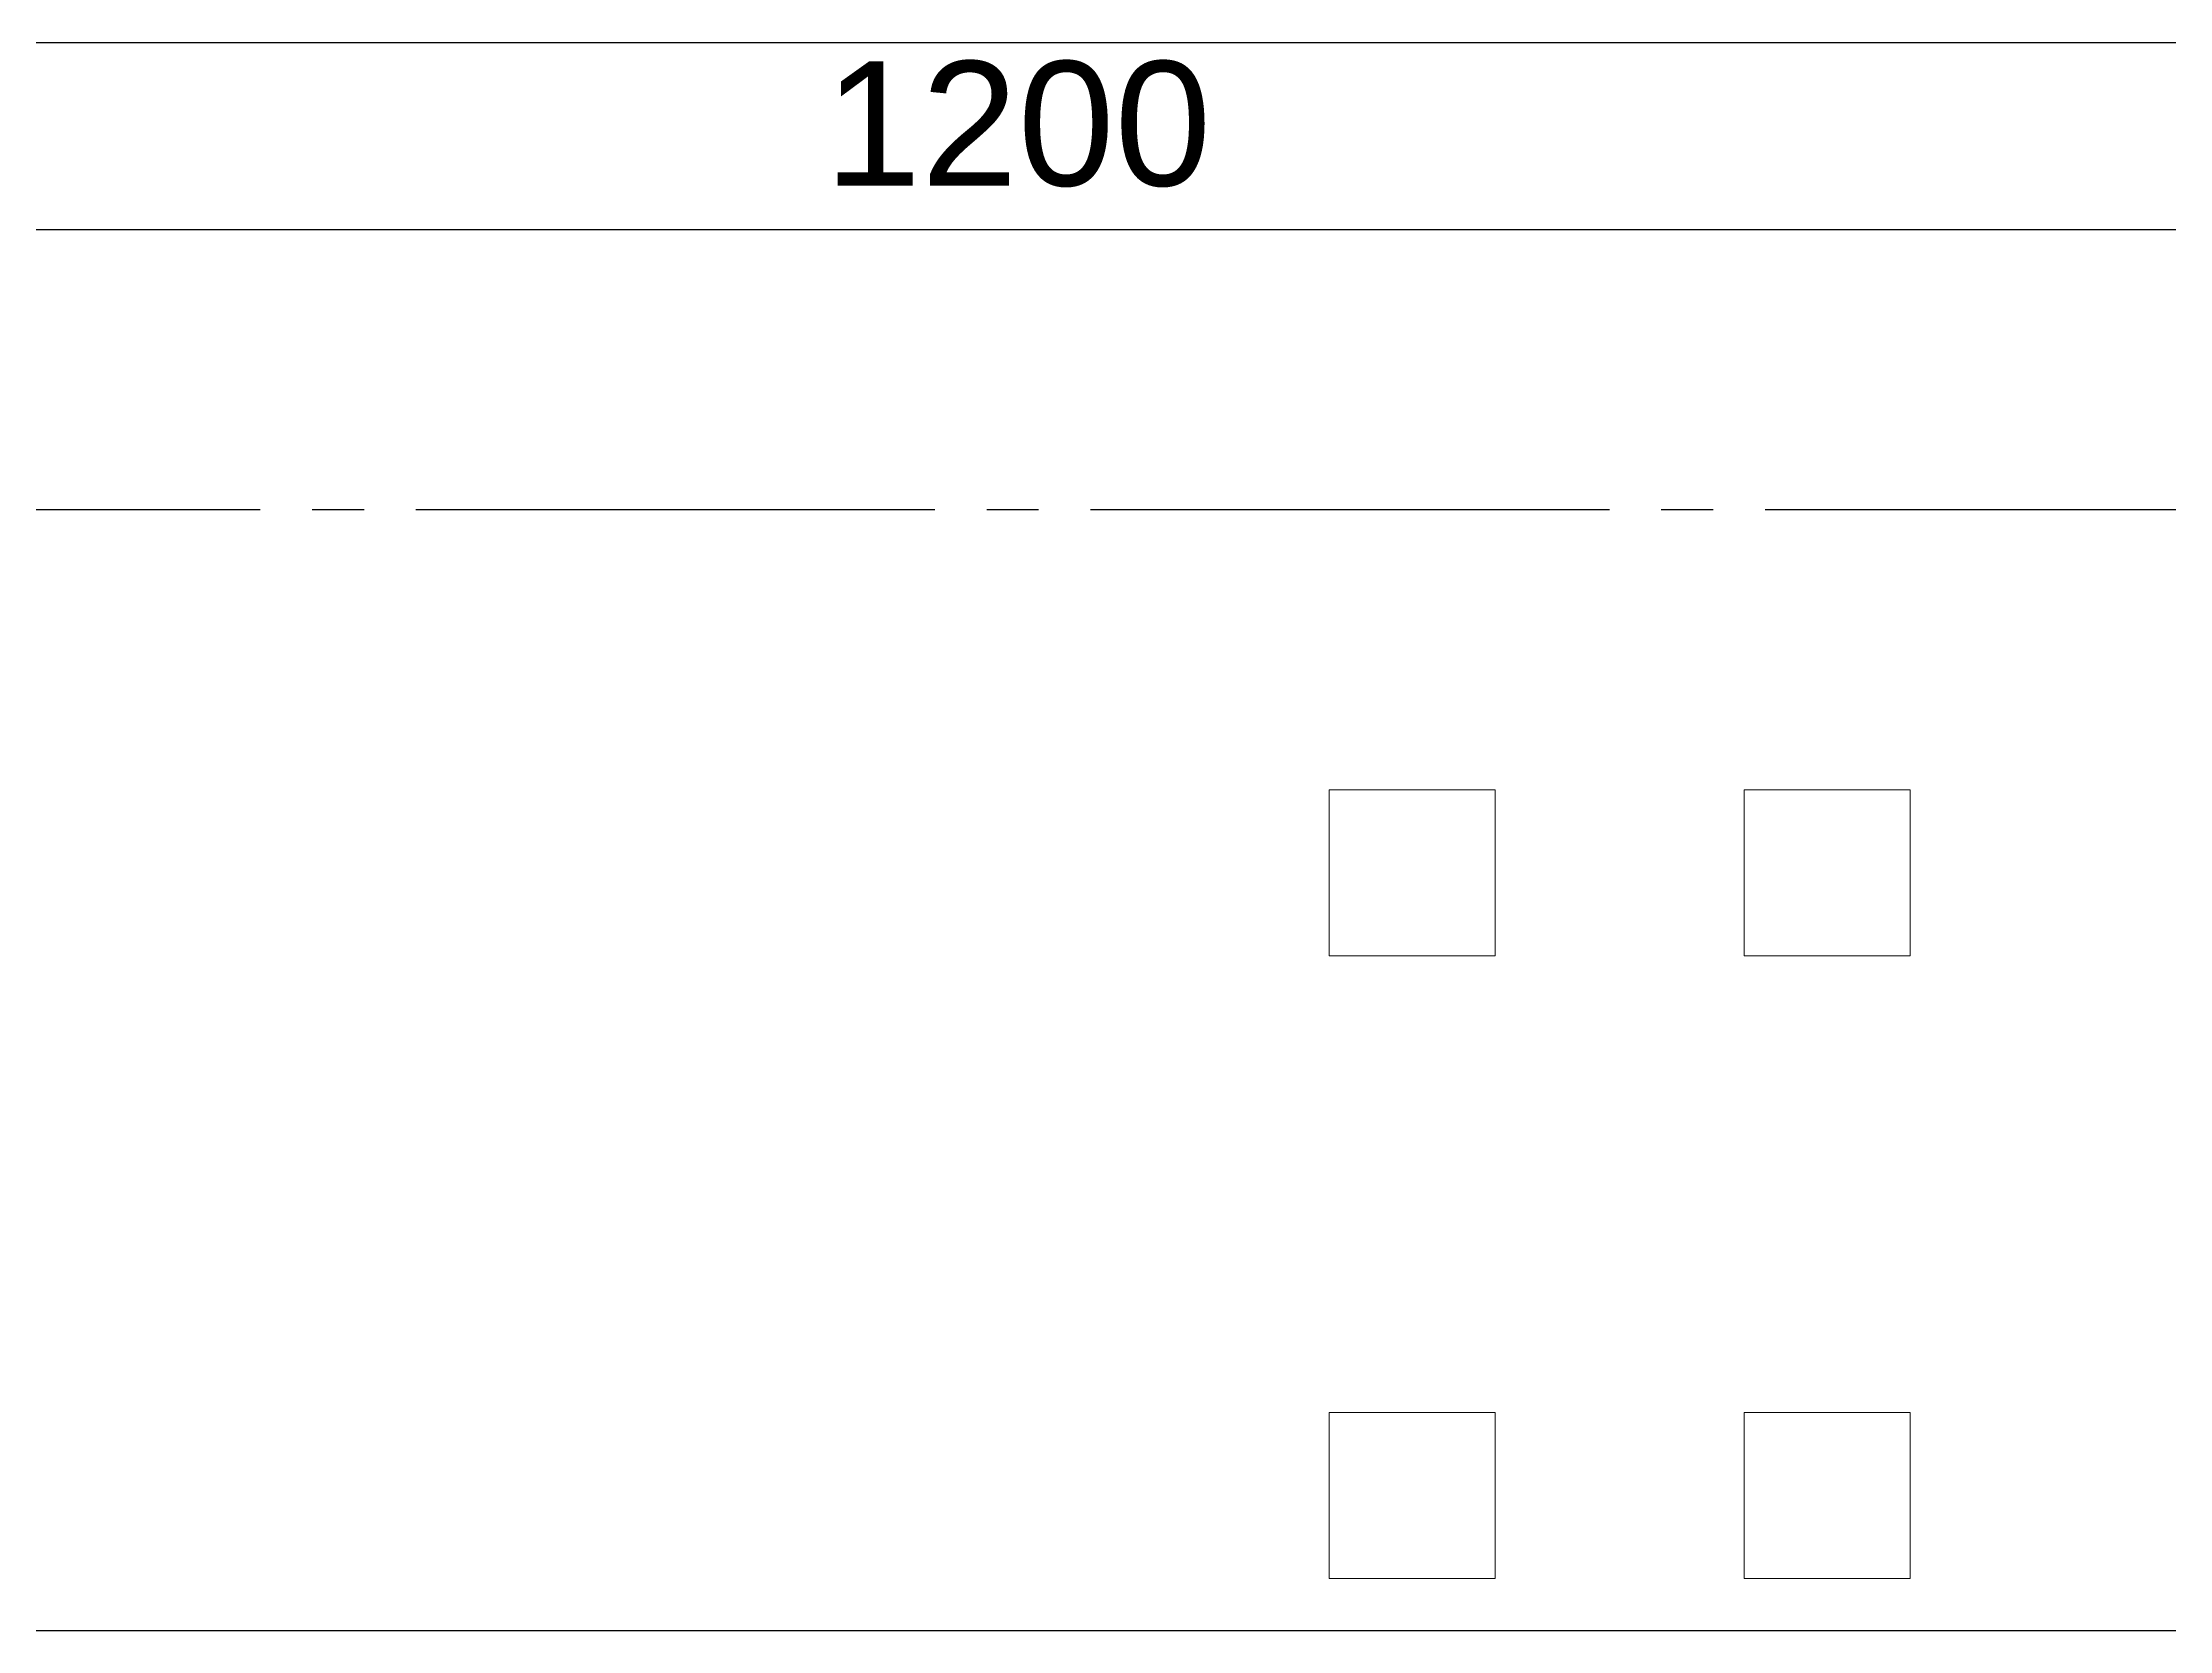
# Model space of a CAD drawing. Extents: x -3080 to 28500, y -1326 to 31609.
# Drawn here: x 14050 to 15075, y 9385 to 10150 of the extents above; entities that cross this region are included whole.
import ezdxf

# ---------------------------------------------------------------- set-up
doc = ezdxf.new("R2010")
doc.units = 0
doc.header["$LTSCALE"] = 100
doc.linetypes.add('X-S-FAB-L05$0$COL-CEN-LIN', pattern=[3.25, 2.5, -0.25, 0.25, -0.25])
for name, color, linetype in [('0-xref', 8, 'Continuous'), ('X-S-FAB-L05$0$1_L05平面圖_1_S-COL', 8, 'Continuous'), ('X-S-FAB-L05$0$BLOCK', 8, 'Continuous'), ('X-S-FAB-L05$0$CCL', 8, 'X-S-FAB-L05$0$COL-CEN-LIN'), ('X-S-FAB-L05$0$SLAB', 8, 'Continuous')]:
    doc.layers.add(name, color=color, linetype=linetype)
doc.layers.add('X-S-FAB-L05$0$DIM', color=8, linetype='Continuous', plot=False)
doc.styles.add('X-S-FAB-L05$0$DIM', font='', dxfattribs={"width": 0.8})
doc.styles.add('X-S-FAB-L05$0$Gen-Text', font='arial.ttf', dxfattribs={"height": 2.5})
doc.styles.get('X-S-FAB-L05$0$DIM').set_extended_font_data('MingLiU')
doc.dimstyles.new('X-S-FAB-L05$0$CIRL', dxfattribs={"dimtxt": 50, "dimasz": 25, "dimexe": 16, "dimexo": 0, "dimgap": 6, "dimtad": 1, "dimdsep": 46, "dimtxsty": 'X-S-FAB-L05$0$DIM', "dimblk": 'X-S-FAB-L05$0$_DotBlank', "dimcen": 10, "dimdle": 16, "dimclrd": 256, "dimclre": 256, "dimclrt": 6, "dimadec": 0, "dimazin": 0, "dimtfac": 1, "dimtix": 1, "dimtmove": 2, "dimatfit": 3, "dimldrblk": 'X-S-FAB-L05$0$ARROW', "dimfxl": 1, "dimtolj": 1, "dimtzin": 0, "dimarcsym": 0})

# ---------------------------------------------------------------- blocks, each defined once
blk = doc.blocks.new('X-S-FAB-L05$0$_DotBlank')
at = {"color": 0, "linetype": 'ByBlock', "lineweight": -2}
blk.add_line((-0.5, 0), (-1, 0), dxfattribs=at)
blk.add_circle((0, 0), 0.5, dxfattribs=at)
blk = doc.blocks.new('*D68')
at = {"layer": 'DefPoints', "color": 0, "transparency": 16777216}
for p in [(0, 10870), (-26160, 10780), (0, 10780)]:
    blk.add_point(p, dxfattribs=at)
at = {"layer": 'X-S-FAB-L05$0$DIM', "lineweight": -2, "transparency": 16777216}
for p, q in [((-26160, 10780), (-26160, 10890)), ((0, 10780), (0, 10890)), ((-26144, 10870), (-16, 10870))]:
    blk.add_line(p, q, dxfattribs=at)
at = {"layer": 'X-S-FAB-L05$0$DIM', "lineweight": -2, "transparency": 16777216, "xscale": 16, "yscale": 16, "zscale": 16, "rotation": 180}
blk.add_blockref('X-S-FAB-L05$0$_DotBlank', (-26160, 10870), dxfattribs=at)
at = {"layer": 'X-S-FAB-L05$0$DIM', "lineweight": -2, "transparency": 16777216, "xscale": 16, "yscale": 16, "zscale": 16}
blk.add_blockref('X-S-FAB-L05$0$_DotBlank', (0, 10870), dxfattribs=at)
at = {"layer": 'X-S-FAB-L05$0$DIM', "color": 6, "transparency": 16777216, "insert": (-13080, 10920.6), "char_height": 2.5, "attachment_point": 5, "style": 'X-S-FAB-L05$0$Gen-Text'}
blk.add_mtext('\\A1;{\\H24x;26160}', dxfattribs=at)
blk = doc.blocks.new('X-S-FAB-L05$0$ARROW')
at = {"color": 3}
blk.add_solid([(0, 0), (-2.4, -0.4), (-2.4, 0.4)], dxfattribs=at)
blk = doc.blocks.new('*D85')
at = {"layer": 'DefPoints', "color": 0, "transparency": 16777216}
for p in [(-11040, 10780), (-12240, 10690), (-11040, 10690)]:
    blk.add_point(p, dxfattribs=at)
at = {"layer": 'X-S-FAB-L05$0$DIM', "lineweight": -2, "transparency": 16777216}
for p, q in [((-12240, 10690), (-12240, 10800)), ((-11040, 10690), (-11040, 10800)), ((-12224, 10780), (-11056, 10780))]:
    blk.add_line(p, q, dxfattribs=at)
at = {"layer": 'X-S-FAB-L05$0$DIM', "lineweight": -2, "transparency": 16777216, "xscale": 16, "yscale": 16, "zscale": 16, "rotation": 180}
blk.add_blockref('X-S-FAB-L05$0$_DotBlank', (-12240, 10780), dxfattribs=at)
at = {"layer": 'X-S-FAB-L05$0$DIM', "lineweight": -2, "transparency": 16777216, "xscale": 16, "yscale": 16, "zscale": 16}
blk.add_blockref('X-S-FAB-L05$0$_DotBlank', (-11040, 10780), dxfattribs=at)
at = {"layer": 'X-S-FAB-L05$0$DIM', "color": 6, "transparency": 16777216, "insert": (-11640, 10830.6), "char_height": 2.5, "attachment_point": 5, "style": 'X-S-FAB-L05$0$Gen-Text'}
blk.add_mtext('\\A1;{\\H24x;1200}', dxfattribs=at)
blk = doc.blocks.new('X-S-FAB-L05$0$FAB2-L05')
at = {"layer": 'X-S-FAB-L05$0$CCL'}
blk.add_line((-26880, 10645), (1210, 10645), dxfattribs=at)
at = {"layer": 'X-S-FAB-L05$0$DIM'}
for base, p1, p2, picture, middle in [((0, 10870), (-26160, 10780), (0, 10780), '*D68', (-13080, 10920.634)), ((-11040, 10780), (-12240, 10690), (-11040, 10690), '*D85', (-11640, 10830.634))]:
    dim = blk.add_linear_dim(base=base, p1=p1, p2=p2, text='{\\H24x;<>}', dimstyle='X-S-FAB-L05$0$CIRL', override={"dimtxt": 60, "dimasz": 16, "dimexe": 20, "dimgap": 20, "dimtxsty": 'X-S-FAB-L05$0$Gen-Text'}, dxfattribs=at)
    dim.commit()
    dim.dimension.update_dxf_attribs({"geometry": picture, "text_midpoint": middle})
blk = doc.blocks.new('X-S-FAB-L05')
at = {"layer": 'X-S-FAB-L05$0$1_L05平面圖_1_S-COL', "color": 1, "lineweight": 0, "ltscale": 10, "flags": 128}
for points in [[(14670, 9710), (14750, 9710), (14750, 9790), (14670, 9790)], [(14870, 9710), (14950, 9710), (14950, 9790), (14870, 9790)], [(14670, 9410), (14750, 9410), (14750, 9490), (14670, 9490)], [(14870, 9410), (14950, 9410), (14950, 9490), (14870, 9490)]]:
    blk.add_lwpolyline(points, close=True, dxfattribs=at)
at = {"layer": 'X-S-FAB-L05$0$SLAB'}
blk.add_line((12690, 9385), (15150, 9385), dxfattribs=at)
at = {"layer": 'X-S-FAB-L05$0$BLOCK'}
blk.add_blockref('X-S-FAB-L05$0$FAB2-L05', (26160, -720), dxfattribs=at)

msp = doc.modelspace()

# ---------------------------------------------------------------- block references
at = {"layer": '0-xref'}
msp.add_blockref('X-S-FAB-L05', (0, 0), dxfattribs=at)

doc.saveas('drawing.dxf')
